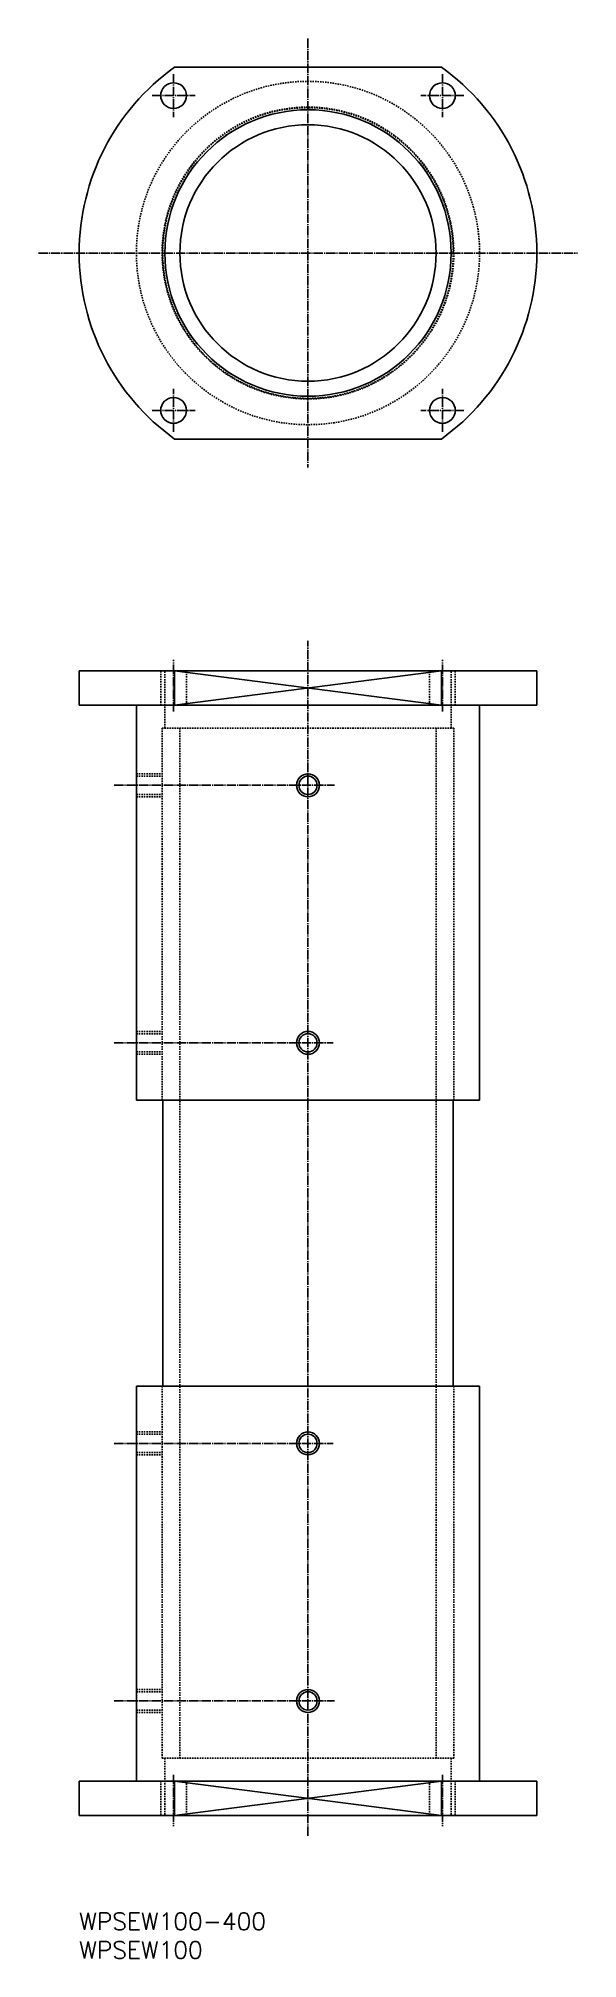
# Model space of a CAD drawing. Extents: x 1724 to 1913, y -2600 to -1928.
import ezdxf

# ---------------------------------------------------------------- set-up
doc = ezdxf.new("R2010")
doc.units = 0
doc.header["$LTSCALE"] = 0.25
doc.linetypes.add('CENTER', pattern=[17.5, 13, -1.5, 1.5, -1.5])
doc.linetypes.add('DASHED', pattern=[3.5, 2, -1.5])
doc.layers.get('0').update_dxf_attribs({"linetype": 'CONTINUOUS'})
doc.layers.add('CENTER', color=1, linetype='CENTER')
doc.styles.get("Standard").update_dxf_attribs({"font": 'txt', "bigfont": 'BIGFONT'})

msp = doc.modelspace()

# ---------------------------------------------------------------- linework, layer by layer
for p, q in [((1771.81, -1938.48), (1865.08, -1938.48)), ((1771.81, -2068.48), (1865.08, -2068.48)), ((1738.44, -2149.5), (1898.44, -2149.5)), ((1771.81, -2149.5), (1771.81, -2161.5)), ((1865.08, -2161.5), (1865.08, -2149.5)), ((1738.44, -2161.5), (1898.44, -2161.5)), ((1758.44, -2299.5), (1878.44, -2299.5)), ((1869.24, -2312), (1869.24, -2312)), ((1869.24, -2324.5), (1869.24, -2324.5)), ((1758.44, -2399.5), (1878.44, -2399.5)), ((1738.44, -2537.5), (1898.44, -2537.5)), ((1771.81, -2549.5), (1771.81, -2537.5)), ((1865.08, -2537.5), (1865.08, -2549.5)), ((1738.44, -2549.5), (1898.44, -2549.5))]:
    msp.add_line(p, q)
at = {"color": 7, "linetype": 'CONTINUOUS'}
for p, q in [((1738.44, -2161.5), (1738.44, -2149.5)), ((1898.44, -2161.5), (1898.44, -2149.5)), ((1758.44, -2299.5), (1758.44, -2161.5)), ((1878.44, -2299.5), (1878.44, -2161.5)), ((1767.64, -2299.5), (1767.64, -2399.5)), ((1869.24, -2299.5), (1869.24, -2399.5)), ((1758.44, -2399.5), (1758.44, -2537.5)), ((1878.44, -2399.5), (1878.44, -2537.5)), ((1738.44, -2537.5), (1738.44, -2549.5)), ((1898.44, -2537.5), (1898.44, -2549.5))]:
    msp.add_line(p, q, dxfattribs=at)
at = {"color": 3, "linetype": 'DASHED'}
for p, q in [((1766.94, -2161.5), (1766.94, -2149.5)), ((1768.39, -2169.5), (1768.39, -2149.5)), ((1775.94, -2161.5), (1775.94, -2149.5)), ((1860.94, -2161.5), (1860.94, -2149.5)), ((1868.49, -2169.5), (1868.49, -2149.5)), ((1869.94, -2161.5), (1869.94, -2149.5)), ((1767.44, -2299.5), (1767.44, -2169.5)), ((1767.44, -2169.5), (1869.44, -2169.5)), ((1773.64, -2169.5), (1773.64, -2529.5)), ((1863.24, -2169.5), (1863.24, -2529.5)), ((1869.44, -2299.5), (1869.44, -2169.5)), ((1758.44, -2185.5), (1767.44, -2185.5)), ((1758.44, -2186.3), (1767.44, -2186.3)), ((1758.44, -2192.7), (1767.44, -2192.7)), ((1758.44, -2193.5), (1767.44, -2193.5)), ((1758.44, -2275.5), (1767.44, -2275.5)), ((1758.44, -2276.3), (1767.44, -2276.3)), ((1758.44, -2282.7), (1767.44, -2282.7)), ((1758.44, -2283.5), (1767.44, -2283.5)), ((1767.44, -2399.5), (1767.44, -2529.5)), ((1869.44, -2399.5), (1869.44, -2529.5)), ((1758.44, -2415.5), (1767.44, -2415.5)), ((1758.44, -2416.3), (1767.44, -2416.3)), ((1758.44, -2422.7), (1767.44, -2422.7)), ((1758.44, -2423.5), (1767.44, -2423.5)), ((1758.44, -2505.5), (1767.44, -2505.5)), ((1758.44, -2506.3), (1767.44, -2506.3)), ((1758.44, -2512.7), (1767.44, -2512.7)), ((1758.44, -2513.5), (1767.44, -2513.5)), ((1767.44, -2529.5), (1869.44, -2529.5)), ((1768.39, -2529.5), (1768.39, -2549.5)), ((1868.49, -2529.5), (1868.49, -2549.5)), ((1766.94, -2537.5), (1766.94, -2549.5)), ((1775.94, -2537.5), (1775.94, -2549.5)), ((1860.94, -2537.5), (1860.94, -2549.5)), ((1869.94, -2537.5), (1869.94, -2549.5))]:
    msp.add_line(p, q, dxfattribs=at)
at = {"color": 3, "linetype": 'CONTINUOUS'}
for p, q in [((1865.08, -2149.5), (1771.81, -2161.5)), ((1771.81, -2149.5), (1865.08, -2161.5)), ((1771.81, -2549.5), (1865.08, -2537.5)), ((1865.08, -2549.5), (1771.81, -2537.5))]:
    msp.add_line(p, q, dxfattribs=at)
at = {"color": 3, "linetype": 'DASHED'}
for radius in [60, 51, 50.8]:
    msp.add_circle((1818.44, -2003.48), radius, dxfattribs=at)
for centre, radius in [((1771.44, -1948.48), 4.5), ((1865.44, -1948.48), 4.5), ((1818.44, -2003.48), 50.05), ((1818.44, -2003.48), 44.8), ((1771.44, -2058.48), 4.5), ((1865.44, -2058.48), 4.5), ((1818.44, -2189.5), 3.2), ((1818.44, -2279.5), 3.2), ((1818.44, -2419.5), 3.2), ((1818.44, -2509.5), 3.2)]:
    msp.add_circle(centre, radius)
at = {"color": 3, "linetype": 'CONTINUOUS'}
for centre in [(1818.44, -2189.5), (1818.44, -2279.5), (1818.44, -2419.5), (1818.44, -2509.5)]:
    msp.add_circle(centre, 4, dxfattribs=at)
for start, end in [(125.65909, 234.34091), (305.65909, 54.34091)]:
    msp.add_arc((1818.44, -2003.48), 80, start, end)
at = {"layer": 'CENTER', "color": 1, "linetype": 'CENTER'}
for p, q in [((1818.44, -1928.48), (1818.44, -2078.48)), ((1771.44, -1940.98), (1771.44, -1955.98)), ((1865.44, -1940.98), (1865.44, -1955.98)), ((1763.94, -1948.48), (1778.94, -1948.48)), ((1872.94, -1948.48), (1857.94, -1948.48)), ((1724.17, -2003.48), (1912.71, -2003.48)), ((1771.44, -2065.98), (1771.44, -2050.98)), ((1865.44, -2065.98), (1865.44, -2050.98)), ((1763.94, -2058.48), (1778.94, -2058.48)), ((1872.94, -2058.48), (1857.94, -2058.48)), ((1818.44, -2556.63), (1818.44, -2139.06)), ((1771.44, -2163.67), (1771.44, -2145.71)), ((1865.44, -2163.67), (1865.44, -2145.71)), ((1750.63, -2189.5), (1827.75, -2189.5)), ((1750.63, -2279.5), (1827.29, -2279.5)), ((1750.63, -2419.5), (1827.29, -2419.5)), ((1750.63, -2509.5), (1827.75, -2509.5)), ((1771.44, -2535.33), (1771.44, -2553.29)), ((1865.44, -2535.33), (1865.44, -2553.29))]:
    msp.add_line(p, q, dxfattribs=at)

# ---------------------------------------------------------------- texts
at = {"color": 7, "linetype": 'CONTINUOUS'}
for s, p in [('WPSEW100-400', (1738.44, -2589.54)), ('WPSEW100', (1738.44, -2599.54))]:
    msp.add_text(s, height=6, dxfattribs=at).set_placement(p)

doc.saveas('drawing.dxf')
